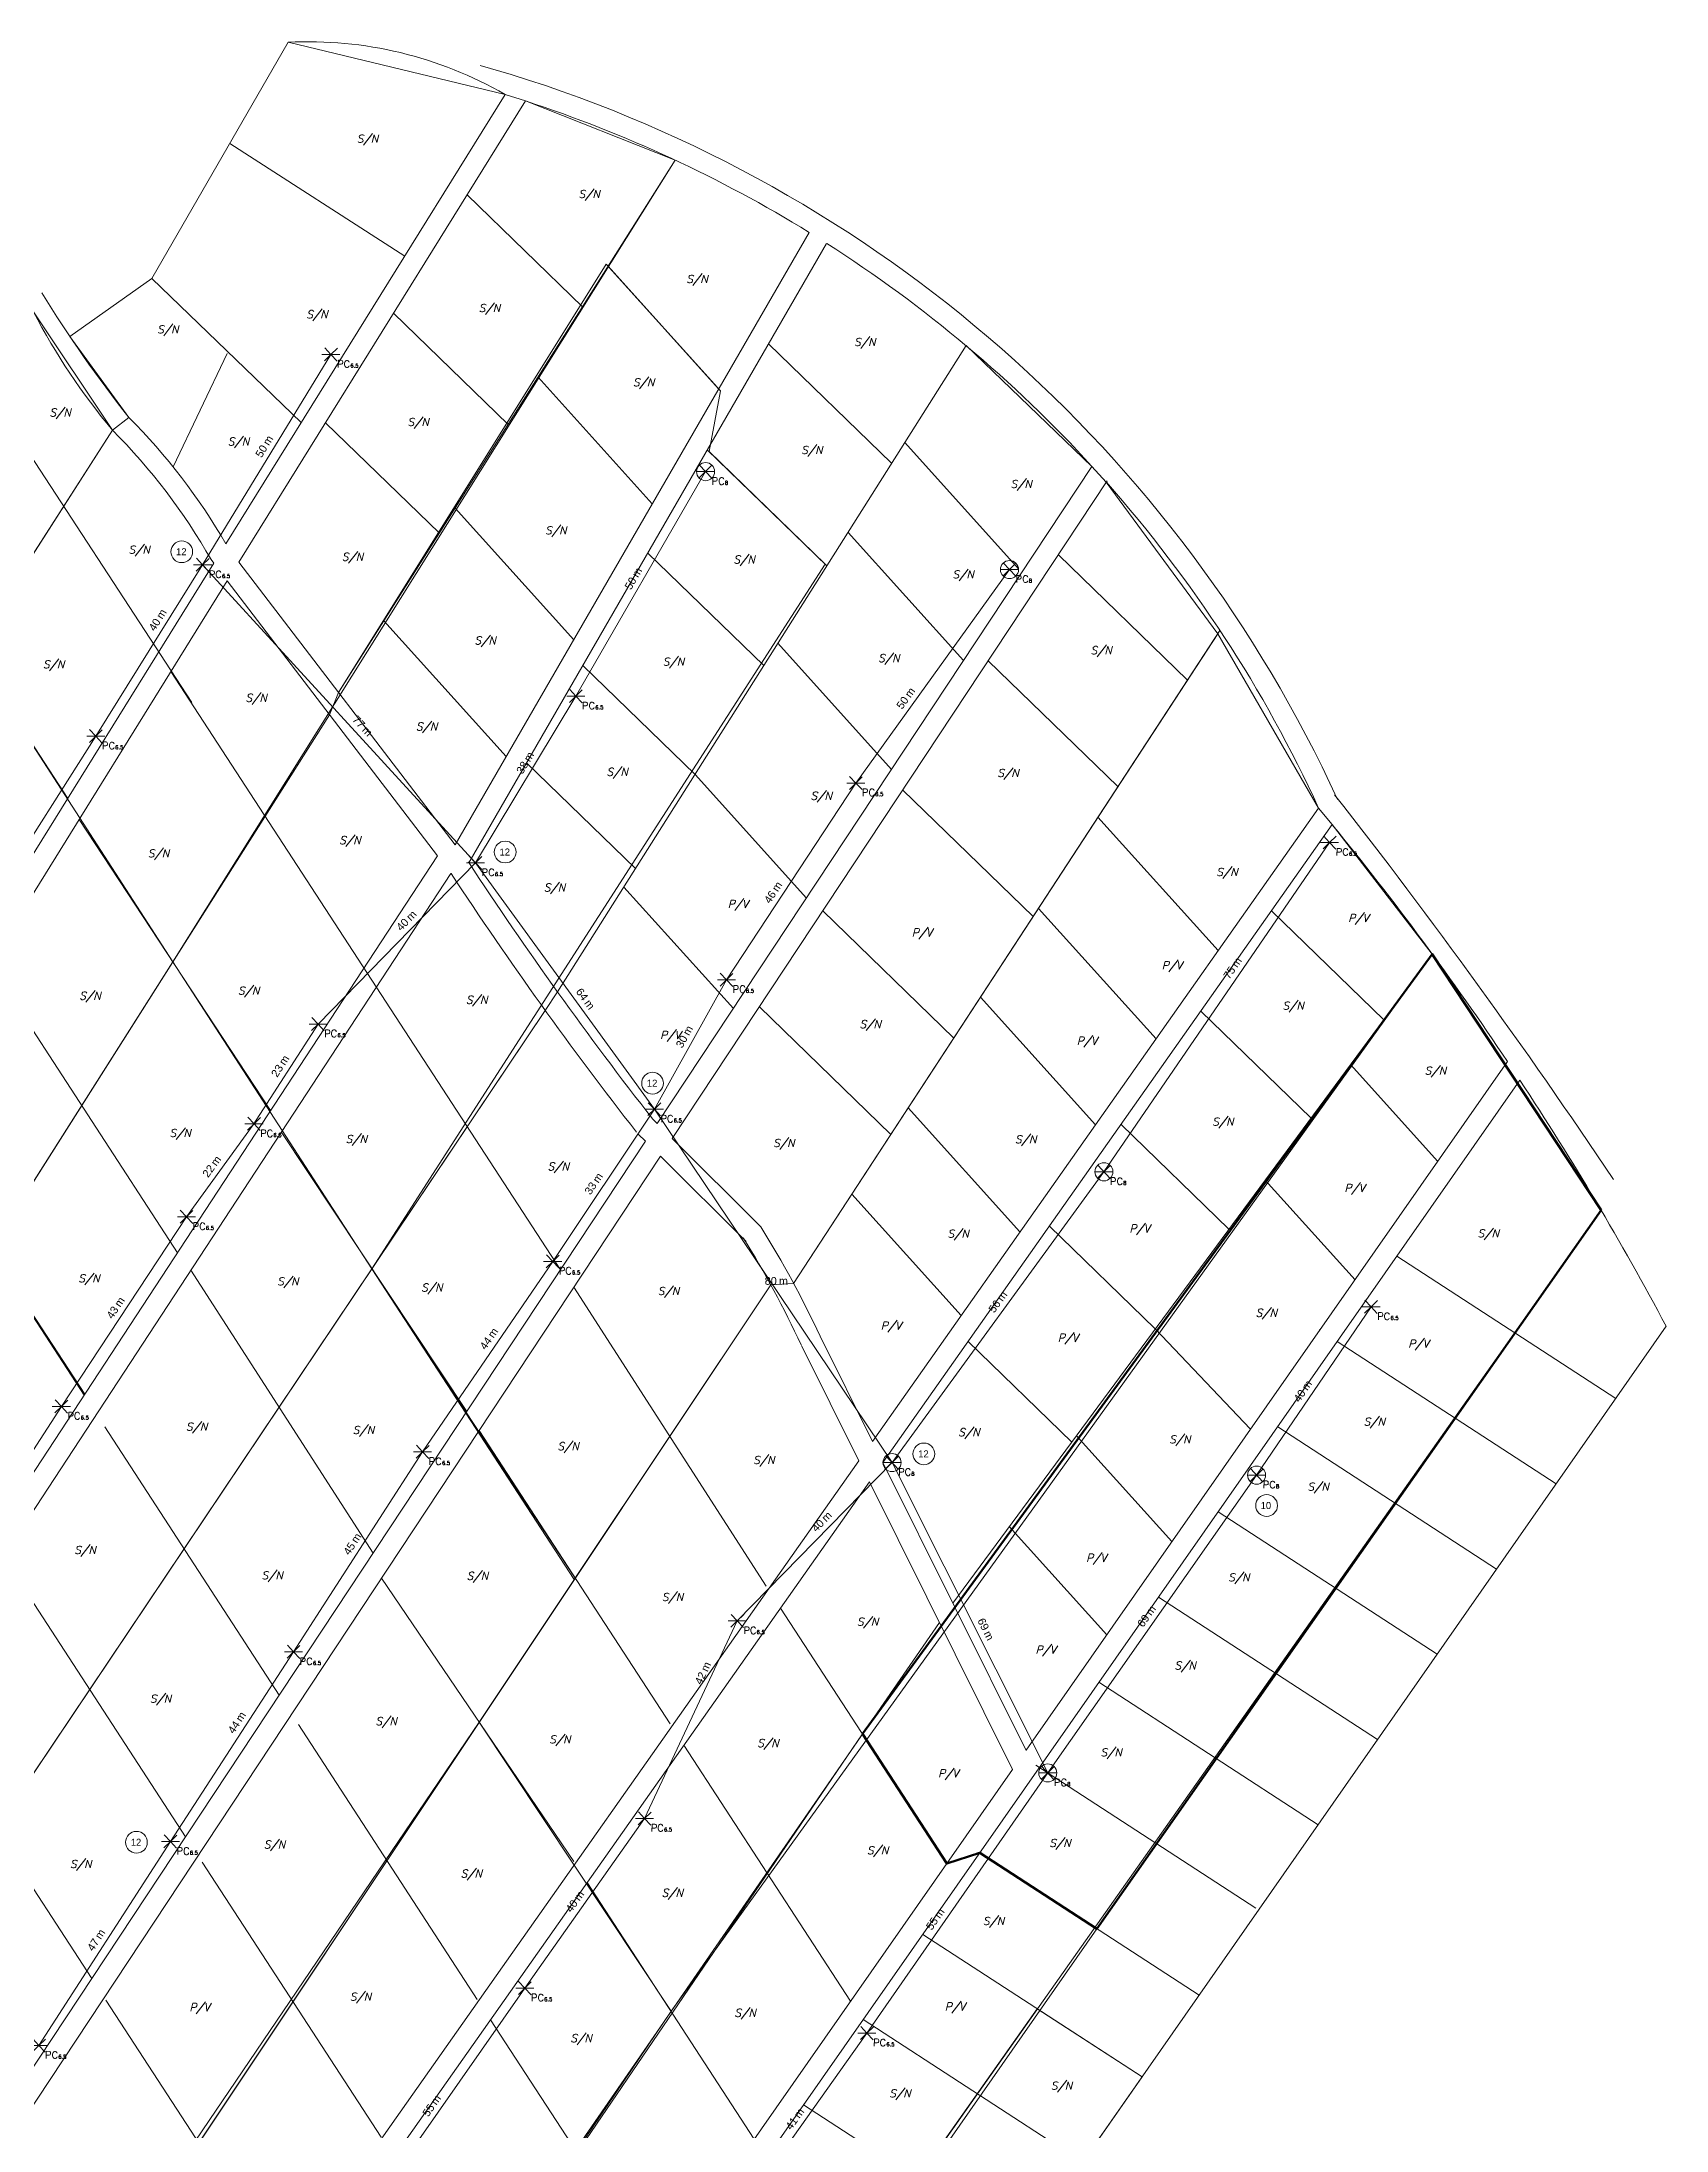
# Model space of a CAD drawing. Header units: metres. Extents: x 276196 to 280123, y 1482787 to 1490589.
# Drawn here: x 279278.9 to 279591.5, y 1488385 to 1488787.1 of the extents above; entities that cross this region are included whole.
import ezdxf
from ezdxf.enums import TextEntityAlignment as Align

# ---------------------------------------------------------------- set-up
doc = ezdxf.new("R2010")
doc.units = ezdxf.units.M
for name, color, linetype, lineweight in [('_ADDRESSDIBUJO', 7, 'Continuous', 0), ('_HOUSECOUNT', 7, 'Continuous', 0), ('_LOTLINE', 9, 'Continuous', 0), ('_MICROZONES', 2, 'Continuous', 0), ('_POLEPED', 7, 'Continuous', 0), ('_STRAND', 3, 'Continuous', 0), ('_STRANDDISTANCE', 3, 'Continuous', 0)]:
    doc.layers.add(name, color=color, linetype=linetype, lineweight=lineweight)
doc.styles.add('Address', font='ITALICS.shx', dxfattribs={"height": 1.5})
doc.styles.add('ROMANS', font='romans.shx', dxfattribs={"height": 0.2})
doc.styles.get("Standard").update_dxf_attribs({"font": 'arial.ttf'})
doc.styles.add('StrandDistance0', font='ENGINEERING.shx', dxfattribs={"height": 1.5})
doc.styles.add('Style-ENGINEERING', font='ENGINEERING.shx')

# ---------------------------------------------------------------- blocks, each defined once
blk = doc.blocks.new('PC8_N')
at = {"layer": '_POLEPED', "color": 1}
for p, q in [((-1.24, -1.22), (1.24, 1.22)), ((-1.19, 1.27), (1.19, -1.27)), ((-1.74, 0), (1.74, 0))]:
    blk.add_line(p, q, dxfattribs=at)
blk.add_circle((0, 0), 1.74, dxfattribs=at)
at = {"layer": '_POLEPED', "linetype": 'Continuous', "style": 'ROMANS'}
for s, height, p in [('PC', 1.391, (1.18, -2.51)), ('8', 0.732, (3.72, -2.51))]:
    blk.add_text(s, height=height, rotation=359.6478, dxfattribs=at).set_placement(p)
blk = doc.blocks.new('PC6.5')
at = {"layer": '_POLEPED', "color": 1}
for p, q in [((-1.74, 0), (0, 0)), ((-1.24, -1.22), (0, 0)), ((-1.19, 1.27), (0, 0)), ((0, 0), (1.24, 1.22)), ((0, 0), (1.74, 0)), ((0, 0), (1.19, -1.27))]:
    blk.add_line(p, q, dxfattribs=at)
at = {"layer": '_POLEPED', "linetype": 'Continuous', "attachment_point": 7, "rotation": 359.6478, "line_spacing_factor": 0.72, "style": 'StrandDistance0'}
for s, insert, char_height in [('\\Fromans;PC', (1.18, -2.51), 1.3914), ('\\Fromans;6.5', (3.72, -2.51), 0.7317)]:
    blk.add_mtext(s, dxfattribs=dict(at, insert=insert, char_height=char_height))
blk = doc.blocks.new('SN')
at = {"layer": '_ADDRESSDIBUJO', "color": 7, "linetype": 'Continuous', "lineweight": 0, "style": 'Address'}
blk.add_text('S/N', height=1.5, dxfattribs=at).set_placement((2, 0), align=Align.CENTER)
blk = doc.blocks.new('PV')
at = {"layer": '_ADDRESSDIBUJO', "color": 7, "linetype": 'Continuous', "lineweight": 0, "style": 'Address'}
blk.add_text('P/V', height=1.5, dxfattribs=at).set_placement((2.09, 0.23), align=Align.CENTER)
blk = doc.blocks.new('HCRES_12')
at = {"layer": '_HOUSECOUNT', "color": 1, "linetype": 'Continuous', "lineweight": 0}
blk.add_ellipse((0, 0), major_axis=(-1.48, 1.48), ratio=1, start_param=3.926991, end_param=10.210176, dxfattribs=at)
at = {"layer": '_HOUSECOUNT', "color": 7, "linetype": 'Continuous', "lineweight": 0, "style": 'Style-ENGINEERING'}
blk.add_text('12', height=1.35, dxfattribs=at).set_placement((-0.08, 0), align=Align.MIDDLE_CENTER)
blk = doc.blocks.new('LONGITUD_RED')
at = {"layer": '_STRANDDISTANCE'}
blk.add_text('m', height=1.5, dxfattribs=at).set_placement((1.57, 0))
at = {"layer": '_STRANDDISTANCE', "flags": 4}
blk.add_attdef('?', text='', height=1.5, dxfattribs=at).set_placement((1.17, 0), align=Align.RIGHT)
blk = doc.blocks.new('HCRES_10')
at = {"layer": '_HOUSECOUNT', "color": 1, "linetype": 'Continuous', "lineweight": 0}
blk.add_circle((0.14, 0), 2.1, dxfattribs=at)
at = {"layer": '_HOUSECOUNT', "color": 7, "linetype": 'Continuous', "lineweight": 0, "style": 'Style-ENGINEERING'}
blk.add_text('10', height=1.35, dxfattribs=at).set_placement((0, 0), align=Align.MIDDLE_CENTER)

msp = doc.modelspace()

# ---------------------------------------------------------------- linework, layer by layer
at = {"layer": '_LOTLINE', "color": 9}
for p, q in [((279300.05, 1488741.49), (279326.31, 1488786.97)), ((279369.22, 1488780.75), (279363.22, 1488782.52)), ((279314.32, 1488690.41), (279368.04, 1488776.92)), ((279316.81, 1488686.85), (279371.97, 1488775.67)), ((279368.04, 1488776.92), (279366.88, 1488775.06)), ((279348.72, 1488745.81), (279315.05, 1488767.46)), ((279336, 1488661.78), (279400.78, 1488764.27)), ((279360.75, 1488757.61), (279382.95, 1488736.06)), ((279358.45, 1488632.45), (279426.53, 1488750.37)), ((279361.08, 1488629), (279429.92, 1488748.24)), ((279409.14, 1488720.25), (279387.88, 1488743.86)), ((279300.05, 1488741.49), (279284.28, 1488730.32)), ((279328.82, 1488713.77), (279300.05, 1488741.49)), ((279346.59, 1488734.8), (279368.63, 1488713.4)), ((279304.14, 1488705.24), (279314.59, 1488727.07)), ((279378.14, 1488604.12), (279456.74, 1488728.56)), ((279418.75, 1488728.89), (279442.43, 1488705.91)), ((279265.45, 1488724.67), (279307.76, 1488659.84)), ((279396.36, 1488698.11), (279374.38, 1488722.5)), ((279158.6, 1488503.38), (279292.49, 1488712.27)), ((279333.49, 1488713.71), (279355.39, 1488692.45)), ((279406.96, 1488708.47), (279429.96, 1488686.15)), ((279466.84, 1488685.59), (279444.95, 1488709.89)), ((279397.32, 1488578.77), (279480.98, 1488705.32)), ((279400.21, 1488575.89), (279483.91, 1488702.51)), ((279247.93, 1488696.59), (279283.87, 1488641.38)), ((279381.24, 1488671.93), (279358.43, 1488697.26)), ((279456.27, 1488667.94), (279434.04, 1488692.61)), ((279178.85, 1488472.25), (279311.99, 1488686.67)), ((279311.99, 1488686.67), (279311.46, 1488687.37)), ((279358.45, 1488632.45), (279316.81, 1488686.85)), ((279395.5, 1488688.62), (279417.83, 1488666.95)), ((279474.52, 1488688.3), (279499.38, 1488664.17)), ((279181.26, 1488468.55), (279314.59, 1488683.27)), ((279355.06, 1488630.32), (279314.59, 1488683.27)), ((279368.27, 1488649.45), (279344.73, 1488675.59)), ((279442.41, 1488646.98), (279420.55, 1488671.25)), ((279423.57, 1488548.02), (279505.61, 1488673.72)), ((279303.75, 1488665.82), (279344.22, 1488603.62)), ((279383.01, 1488666.98), (279404.6, 1488646.02)), ((279461.03, 1488667.89), (279485.99, 1488643.66)), ((279334.28, 1488657.5), (279198.06, 1488442.73)), ((279372.18, 1488648.24), (279393.15, 1488627.89)), ((279426.03, 1488622.21), (279404.59, 1488646)), ((279444.56, 1488642.98), (279469.65, 1488618.63)), ((279438.74, 1488517.59), (279524.59, 1488639.54)), ((279505.25, 1488612.08), (279482.13, 1488637.75)), ((279286.06, 1488637.32), (279322.93, 1488581.28)), ((279440.76, 1488513.52), (279527.22, 1488636.34)), ((279215.05, 1488416.62), (279355.06, 1488630.32)), ((279217.43, 1488412.96), (279357.63, 1488626.95)), ((279357.81, 1488626.71), (279357.63, 1488626.95)), ((279411.97, 1488600.94), (279390.9, 1488624.33)), ((279429.18, 1488619.72), (279454.39, 1488595.25)), ((279493.31, 1488595.1), (279470.69, 1488620.21)), ((279515.54, 1488619.73), (279537.13, 1488598.78)), ((279268.82, 1488609.55), (279304.99, 1488553.9)), ((279454.21, 1488486.48), (279546.47, 1488611.43)), ((279344.22, 1488603.62), (279378.7, 1488550.62)), ((279481.66, 1488578.57), (279459.54, 1488603.13)), ((279233.44, 1488388.34), (279375.76, 1488600.58)), ((279416.99, 1488601.27), (279442.29, 1488576.71)), ((279501.93, 1488600.41), (279523.14, 1488579.83)), ((279468.31, 1488458.13), (279560.96, 1488590.71)), ((279547.55, 1488571.51), (279530.76, 1488590.15)), ((279325.51, 1488246.83), (279563.34, 1488587.13)), ((279251.38, 1488581.47), (279287.15, 1488526.67)), ((279467.13, 1488557.93), (279445.62, 1488581.81)), ((279397.32, 1488578.77), (279396.48, 1488579.61)), ((279486.57, 1488578.59), (279507.34, 1488558.43)), ((279252.28, 1488359.39), (279395.07, 1488575.37)), ((279254.51, 1488576.48), (279287.03, 1488526.49)), ((279324.95, 1488577.18), (279360.66, 1488523.33)), ((279395.07, 1488575.37), (279393.66, 1488576.77)), ((279417.24, 1488558.91), (279400.21, 1488575.89)), ((279254.66, 1488355.73), (279397.96, 1488572.49)), ((279414.42, 1488556.08), (279397.96, 1488572.49)), ((279531.61, 1488548.71), (279514.33, 1488567.89)), ((279340.37, 1488223.98), (279578.95, 1488562.11)), ((279455.82, 1488541.86), (279434.78, 1488565.21)), ((279472.79, 1488559.02), (279493.17, 1488539.24)), ((279307.58, 1488550.55), (279342.63, 1488496.05)), ((279419.16, 1488547.75), (279272.73, 1488327.95)), ((279381.29, 1488547.28), (279418.31, 1488489.74)), ((279355.89, 1488202.23), (279591.49, 1488539.77)), ((279438.74, 1488517.59), (279428.65, 1488537.87)), ((279511.5, 1488519.93), (279493.17, 1488539.24)), ((279436.12, 1488513.87), (279425.07, 1488536.09)), ((279457.16, 1488536.82), (279477.1, 1488517.47)), ((279291, 1488520.39), (279324.59, 1488468.76)), ((279363.04, 1488519.68), (279399.78, 1488463.22)), ((279496.38, 1488498.3), (279478, 1488518.7)), ((279288.34, 1488303.96), (279436.12, 1488513.87)), ((279468.33, 1488458.09), (279440.76, 1488513.52)), ((279290.69, 1488300.35), (279438.14, 1488509.8)), ((279465.7, 1488454.4), (279438.14, 1488509.8)), ((279483.84, 1488480.35), (279465.07, 1488501.19)), ((279272.46, 1488493.87), (279306.55, 1488441.48)), ((279344.27, 1488491.29), (279381.24, 1488436.69)), ((279421.05, 1488485.52), (279453.06, 1488436.32)), ((279307.7, 1488274.19), (279451.62, 1488482.7)), ((279253.93, 1488467.35), (279288.51, 1488414.19)), ((279328.28, 1488463.09), (279362.7, 1488410.17)), ((279402.45, 1488459.1), (279434.53, 1488409.8)), ((279323.16, 1488250.44), (279465.7, 1488454.4)), ((279309.74, 1488436.56), (279344.17, 1488383.65)), ((279383.85, 1488432.68), (279415.99, 1488383.28)), ((279291.21, 1488410.04), (279325.63, 1488357.13)), ((279365.25, 1488406.26), (279397.46, 1488356.76))]:
    msp.add_line(p, q, dxfattribs=at)
at = {"layer": '_LOTLINE', "color": 9, "extrusion": (1.02664e-16, -6.67659e-17, -1)}
for p, q in [((279581.77, 1488525.84), (279539.65, 1488553.23)), ((279524.83, 1488539.01), (279524.7, 1488539.09)), ((279570.31, 1488509.43), (279528.19, 1488536.83)), ((279558.86, 1488493.02), (279516.72, 1488520.42)), ((279547.41, 1488476.61), (279505.26, 1488504.02)), ((279535.95, 1488460.2), (279493.8, 1488487.62)), ((279524.5, 1488443.79), (279482.33, 1488471.22)), ((279512.5, 1488427.74), (279470.18, 1488455.26)), ((279501.59, 1488410.98), (279459.28, 1488438.49)), ((279490.61, 1488395.23), (279448.41, 1488422.68)), ((279479.15, 1488378.83), (279436.94, 1488406.27)), ((279467.7, 1488362.42), (279425.48, 1488389.87))]:
    msp.add_line(p, q, dxfattribs=at)
at = {"layer": '_LOTLINE', "color": 9}
for centre, radius, start, end in [((279330.19, 1488711.38), 75.69, 60, 92.9409), ((279292.63, 1488533.1), 259.22, 24.6487, 72.8136), ((279292.63, 1488533.1), 255.22, 58.3537, 71.8874), ((279292.63, 1488533.1), 255.22, 42.4377, 57.4551), ((279488.42, 1488867.2), 245.78, 211.5145, 218.3375), ((279394.29, 1488796.71), 132.26, 207.7886, 219.6703), ((279210.91, 1488630.35), 119.58, 30.1485, 44.8895), ((279209.77, 1488629.6), 116.95, 29.5985, 44.9828), ((279292.63, 1488533.1), 255.22, 24.6487, 41.5099), ((278546.4, 1487874.52), 1245.82, 33.82664, 38.03303), ((279063.08, 1488257.78), 598.94, 33.77005, 39.20037), ((279978.04, 1489033.83), 741.92, 213.25766, 217.99087), ((279978.04, 1489033.83), 737.92, 213.25766, 217.99087), ((279063.08, 1488257.78), 598.94, 28.08653, 33.35883), ((279253.55, 1488456.57), 193.05, 24.906, 32.015), ((279253.55, 1488456.57), 189.05, 24.906, 32.015)]:
    msp.add_arc(centre, radius, start, end, dxfattribs=at)
at = {"layer": '_MICROZONES'}
for points in [[(279292.49, 1488712.27), (279265.31, 1488669.88), (279304.1, 1488609.91), (279400.78, 1488764.27), (279371.97, 1488775.67), (279368.04, 1488776.92), (279326.31, 1488786.97), (279300.05, 1488741.49), (279284.28, 1488730.32), (279295.63, 1488714.75)], [(279304.1, 1488609.91), (279342.42, 1488550.85), (279429.62, 1488686.48), (279407.29, 1488708.15), (279409.5, 1488719.86), (279387.52, 1488744.25), (279336, 1488661.78), (279334.28, 1488657.5)], [(279158.6, 1488503.38), (279292.49, 1488712.27), (279277.28, 1488735.04), (279272.03, 1488735.2), (279222.33, 1488655.58), (279197.13, 1488665.51), (279190.86, 1488654.66), (279141.14, 1488690.62), (279087.38, 1488610.71)], [(279342.42, 1488550.85), (279381.31, 1488491.04), (279419.16, 1488547.75), (279423.57, 1488548.02), (279505.21, 1488673.1), (279483.74, 1488702.25), (279480.98, 1488705.32), (279456.74, 1488728.56), (279378.14, 1488604.12), (279375.76, 1488600.58)], [(279198.06, 1488442.73), (279304.1, 1488609.91), (279265.31, 1488669.88), (279158.6, 1488503.38)], [(279363.06, 1488463.54), (279399.98, 1488407.89), (279546.47, 1488611.43), (279527.22, 1488636.34), (279524.59, 1488639.54), (279505.21, 1488673.1), (279423.57, 1488548.02), (279419.16, 1488547.75)], [(279233.44, 1488388.34), (279342.42, 1488550.85), (279304.1, 1488609.91), (279198.06, 1488442.73)], [(279272.73, 1488327.95), (279381.53, 1488491.26), (279342.42, 1488550.85), (279233.44, 1488388.34)], [(279286.64, 1488240.18), (279249.9, 1488296.65), (279363.06, 1488463.54), (279399.98, 1488407.89)], [(279345.28, 1488326.94), (279360.39, 1488303.71), (279368.16, 1488307.86), (279390.81, 1488293.13), (279481.9, 1488423.78), (279481.9, 1488423.78), (279459.28, 1488438.49), (279453.06, 1488436.32), (279436.83, 1488461.27), (279436.83, 1488461.27), (279436.83, 1488461.27)], [(279376.12, 1488231.12), (279490.61, 1488395.23), (279470.45, 1488408.34), (279355.07, 1488244.8)]]:
    msp.add_lwpolyline(points, close=True, dxfattribs=at)
at = {"layer": '_MICROZONES', "lineweight": 70}
msp.add_lwpolyline([(279436.83, 1488461.27), (279453.06, 1488436.32), (279459.41, 1488438.41), (279481.9, 1488423.78), (279578.95, 1488562.11), (279546.47, 1488611.43)], close=True, dxfattribs=at)
at = {"layer": '_STRAND'}
for p, q in [((279309.84, 1488686.36), (279334.53, 1488726.86)), ((279381.66, 1488661.07), (279406.62, 1488704.3)), ((279289.28, 1488653.38), (279309.84, 1488686.36)), ((279362.35, 1488628.98), (279309.84, 1488686.36)), ((279435.54, 1488644.35), (279465.11, 1488685.45)), ((279362.35, 1488628.98), (279381.66, 1488661.07)), ((279255.18, 1488599.67), (279289.28, 1488653.38)), ((279410.65, 1488606.48), (279435.54, 1488644.35)), ((279483.27, 1488569.5), (279526.71, 1488632.89)), ((279332.05, 1488597.94), (279362.35, 1488628.98)), ((279396.77, 1488581.54), (279362.35, 1488628.98)), ((279396.77, 1488581.54), (279410.65, 1488606.48)), ((279319.54, 1488578.53), (279332.05, 1488597.94)), ((279396.77, 1488581.54), (279377.2, 1488552.26)), ((279442.5, 1488513.52), (279396.77, 1488581.54)), ((279306.73, 1488560.84), (279319.54, 1488578.53)), ((279442.5, 1488513.52), (279483.27, 1488569.5)), ((279282.65, 1488524.33), (279306.73, 1488560.84)), ((279377.2, 1488552.26), (279352.16, 1488515.59)), ((279512.66, 1488511.1), (279534.69, 1488543.51)), ((279259.29, 1488488.19), (279282.65, 1488524.33)), ((279352.16, 1488515.59), (279327.33, 1488477.08)), ((279412.73, 1488483.03), (279442.5, 1488513.52)), ((279472.48, 1488453.77), (279442.5, 1488513.52)), ((279472.48, 1488453.77), (279512.66, 1488511.1)), ((279394.89, 1488445.01), (279412.73, 1488483.03)), ((279327.33, 1488477.08), (279303.64, 1488440.55)), ((279437.68, 1488403.67), (279472.48, 1488453.77)), ((279371.84, 1488412.33), (279394.89, 1488445.01)), ((279303.64, 1488440.55), (279278.33, 1488401.29)), ((279340.33, 1488367.21), (279371.84, 1488412.33)), ((279413.8, 1488370.1), (279437.68, 1488403.67))]:
    msp.add_line(p, q, dxfattribs=at)

# ---------------------------------------------------------------- block references
at = {"layer": '_ADDRESSDIBUJO'}
for name, p in [('SN', (279382.22, 1488756.99)), ('SN', (279329.83, 1488733.86)), ('SN', (279363.02, 1488735.04)), ('SN', (279301.13, 1488730.95)), ('SN', (279280.42, 1488714.94)), ('SN', (279349.3, 1488713.1)), ('SN', (279314.72, 1488709.36)), ('SN', (279465.36, 1488701.18)), ('SN', (279295.63, 1488688.53)), ('SN', (279336.68, 1488687.16)), ('SN', (279454.18, 1488683.77)), ('SN', (279480.76, 1488669.17)), ('SN', (279279.16, 1488666.47)), ('SN', (279439.88, 1488667.65)), ('SN', (279318.13, 1488660)), ('SN', (279462.82, 1488645.52)), ('SN', (279426.88, 1488641.14)), ('SN', (279336.18, 1488632.6)), ('SN', (279299.33, 1488630.07)), ('SN', (279504.95, 1488626.48)), ('PV', (279410.77, 1488620.09)), ('PV', (279530.17, 1488617.39)), ('PV', (279446.19, 1488614.59)), ('PV', (279494.3, 1488608.29)), ('SN', (279286.16, 1488602.64)), ('SN', (279316.69, 1488603.64)), ('SN', (279360.57, 1488601.86)), ('SN', (279517.69, 1488600.75)), ('SN', (279436.31, 1488597.18)), ('PV', (279397.77, 1488594.88)), ('PV', (279477.92, 1488593.74)), ('SN', (279545.06, 1488588.21)), ('SN', (279303.52, 1488576.21)), ('SN', (279504.17, 1488578.4)), ('SN', (279337.41, 1488575.08)), ('SN', (279419.67, 1488574.3)), ('SN', (279466.22, 1488575.02)), ('SN', (279376.28, 1488569.78)), ('PV', (279529.44, 1488565.42)), ('SN', (279453.23, 1488556.83)), ('PV', (279488.06, 1488557.61)), ('SN', (279555.24, 1488556.89)), ('SN', (279285.96, 1488548.23)), ('SN', (279324.24, 1488547.65)), ('SN', (279351.94, 1488546.47)), ('SN', (279512.53, 1488541.6)), ('PV', (279440.23, 1488538.9)), ('PV', (279474.28, 1488536.56)), ('PV', (279541.73, 1488535.45)), ('SN', (279306.68, 1488519.67)), ('SN', (279533.31, 1488520.66)), ('SN', (279338.77, 1488519.04)), ('SN', (279378.16, 1488515.92)), ('SN', (279455.3, 1488518.62)), ('SN', (279495.88, 1488517.26)), ('SN', (279522.49, 1488508.12)), ('SN', (279285.2, 1488495.93)), ('PV', (279479.73, 1488494.19)), ('SN', (279321.22, 1488491.06)), ('SN', (279360.7, 1488490.96)), ('SN', (279507.25, 1488490.67)), ('SN', (279398.25, 1488486.9)), ('SN', (279435.8, 1488482.13)), ('PV', (279470, 1488476.52)), ('SN', (279496.92, 1488473.7)), ('SN', (279299.74, 1488467.32)), ('SN', (279343.14, 1488462.98)), ('SN', (279376.58, 1488459.47)), ('SN', (279416.62, 1488458.76)), ('SN', (279482.66, 1488456.98)), ('PV', (279451.25, 1488452.7)), ('SN', (279321.66, 1488439.24)), ('SN', (279472.82, 1488439.53)), ('SN', (279284.37, 1488435.5)), ('SN', (279437.73, 1488438.11)), ('SN', (279359.54, 1488433.65)), ('SN', (279398.22, 1488429.93)), ('SN', (279460.04, 1488424.53)), ('PV', (279307.15, 1488407.68)), ('SN', (279338.21, 1488409.95)), ('SN', (279412.22, 1488406.83)), ('PV', (279452.54, 1488407.81)), ('SN', (279380.66, 1488401.95)), ('SN', (279442.02, 1488391.33)), ('SN', (279473.12, 1488392.8))]:
    msp.add_blockref(name, p, dxfattribs=at)
at = {"layer": '_HOUSECOUNT', "zscale": 0.001}
for p in [(279305.81, 1488688.88), (279396.42, 1488586.56), (279297.1, 1488440.41)]:
    msp.add_blockref('HCRES_12', p, dxfattribs=at)
at = {"layer": '_HOUSECOUNT', "lineweight": 70, "zscale": 0.001}
for name, p in [('HCRES_12', (279368.06, 1488631.07)), ('HCRES_12', (279448.63, 1488515.19)), ('HCRES_10', (279514.45, 1488505.25))]:
    msp.add_blockref(name, p, dxfattribs=at)
at = {"layer": '_MICROZONES', "zscale": 0.001}
for p in [(279339.55, 1488767.64), (279402.97, 1488740.64), (279435.25, 1488728.53), (279392.7, 1488720.76), (279425.06, 1488707.73), (279375.79, 1488692.26), (279412.03, 1488686.64), (279362.21, 1488671.05), (279398.43, 1488666.96), (279350.94, 1488654.49), (279387.61, 1488645.75), (279375.55, 1488623.49), (279397.47, 1488545.79), (279415.82, 1488513.26)]:
    msp.add_blockref('SN', p, dxfattribs=at)
at = {"layer": '_POLEPED'}
for name, p in [('PC6.5', (279334.53, 1488726.86)), ('PC8_N', (279406.62, 1488704.3)), ('PC6.5', (279309.84, 1488686.36)), ('PC8_N', (279465.11, 1488685.45)), ('PC6.5', (279381.66, 1488661.07)), ('PC6.5', (279289.28, 1488653.38)), ('PC6.5', (279435.54, 1488644.35)), ('PC6.5', (279526.71, 1488632.89)), ('PC6.5', (279362.35, 1488628.98)), ('PC6.5', (279410.65, 1488606.48)), ('PC6.5', (279332.05, 1488597.94)), ('PC6.5', (279396.77, 1488581.54)), ('PC6.5', (279319.73, 1488578.72)), ('PC8_N', (279483.27, 1488569.5)), ('PC6.5', (279306.73, 1488560.84)), ('PC6.5', (279377.2, 1488552.26)), ('PC6.5', (279534.69, 1488543.51)), ('PC6.5', (279282.65, 1488524.33)), ('PC6.5', (279352.16, 1488515.59)), ('PC8_N', (279442.5, 1488513.52)), ('PC8_N', (279512.66, 1488511.1)), ('PC6.5', (279412.73, 1488483.03)), ('PC6.5', (279327.33, 1488477.08)), ('PC8_N', (279472.48, 1488453.77)), ('PC6.5', (279394.89, 1488445.01)), ('PC6.5', (279303.64, 1488440.55)), ('PC6.5', (279371.84, 1488412.33)), ('PC6.5', (279437.68, 1488403.67)), ('PC6.5', (279278.33, 1488401.29))]:
    msp.add_blockref(name, p, dxfattribs=at)
at = {"layer": '_STRANDDISTANCE'}
ref = msp.add_blockref('LONGITUD_RED', (279321.78, 1488707.86), dxfattribs=dict(at, rotation=58.63501502315994))
ref.add_attrib('?', '50', dxfattribs={"height": 1.5, "rotation": 58.635}).set_placement((279322.38, 1488708.85), align=Align.RIGHT)
ref = msp.add_blockref('LONGITUD_RED', (279392.84, 1488682.42), dxfattribs=dict(at, rotation=60.00000002346947))
ref.add_attrib('?', '50', dxfattribs={"height": 1.5, "rotation": 60}).set_placement((279393.42, 1488683.43), align=Align.RIGHT)
ref = msp.add_blockref('LONGITUD_RED', (279301.24, 1488674.44), dxfattribs=dict(at, rotation=58.06530541454165))
ref.add_attrib('?', '40', dxfattribs={"height": 1.5, "rotation": 58.0653}).set_placement((279301.85, 1488675.43), align=Align.RIGHT)
ref = msp.add_blockref('LONGITUD_RED', (279445.12, 1488659.38), dxfattribs=dict(at, rotation=54.26794716064764))
ref.add_attrib('?', '50', dxfattribs={"height": 1.5, "rotation": 54.2679}).set_placement((279445.8, 1488660.32), align=Align.RIGHT)
ref = msp.add_blockref('LONGITUD_RED', (279339.34, 1488655.61), dxfattribs=dict(at, rotation=312.4633015849097))
ref.add_attrib('?', '77', dxfattribs={"height": 1.5, "rotation": 312.4633}).set_placement((279340.12, 1488654.75), align=Align.RIGHT)
ref = msp.add_blockref('LONGITUD_RED', (279371.99, 1488646.95), dxfattribs=dict(at, rotation=58.95368158922689))
ref.add_attrib('?', '38', dxfattribs={"height": 1.5, "rotation": 58.9537}).set_placement((279372.59, 1488647.94), align=Align.RIGHT)
ref = msp.add_blockref('LONGITUD_RED', (279419.65, 1488621.99), dxfattribs=dict(at, rotation=56.6800291251671))
ref.add_attrib('?', '46', dxfattribs={"height": 1.5, "rotation": 56.68}).set_placement((279420.29, 1488622.96), align=Align.RIGHT)
ref = msp.add_blockref('LONGITUD_RED', (279348.84, 1488616.58), dxfattribs=dict(at, rotation=45.69348681763099))
ref.add_attrib('?', '40', dxfattribs={"height": 1.5, "rotation": 45.6935}).set_placement((279349.65, 1488617.41), align=Align.RIGHT)
ref = msp.add_blockref('LONGITUD_RED', (279508.04, 1488607.41), dxfattribs=dict(at, rotation=55.57463107545868))
ref.add_attrib('?', '75', dxfattribs={"height": 1.5, "rotation": 55.5746}).set_placement((279508.7, 1488608.37), align=Align.RIGHT)
ref = msp.add_blockref('LONGITUD_RED', (279382.27, 1488603.24), dxfattribs=dict(at, rotation=305.9667355047308))
ref.add_attrib('?', '64', dxfattribs={"height": 1.5, "rotation": 305.9667}).set_placement((279382.95, 1488602.29), align=Align.RIGHT)
ref = msp.add_blockref('LONGITUD_RED', (279402.68, 1488594.22), dxfattribs=dict(at, rotation=60.90725725289325))
ref.add_attrib('?', '30', dxfattribs={"height": 1.5, "rotation": 60.9073}).set_placement((279403.25, 1488595.23), align=Align.RIGHT)
ref = msp.add_blockref('LONGITUD_RED', (279324.81, 1488588.56), dxfattribs=dict(at, rotation=57.2040385237545))
ref.add_attrib('?', '23', dxfattribs={"height": 1.5, "rotation": 57.204}).set_placement((279325.44, 1488589.54), align=Align.RIGHT)
ref = msp.add_blockref('LONGITUD_RED', (279311.56, 1488569.21), dxfattribs=dict(at, rotation=54.10082541721508))
ref.add_attrib('?', '22', dxfattribs={"height": 1.5, "rotation": 54.1008}).set_placement((279312.25, 1488570.16), align=Align.RIGHT)
ref = msp.add_blockref('LONGITUD_RED', (279385.12, 1488565.91), dxfattribs=dict(at, rotation=56.23730656036922))
ref.add_attrib('?', '33', dxfattribs={"height": 1.5, "rotation": 56.2373}).set_placement((279385.76, 1488566.88), align=Align.RIGHT)
ref = msp.add_blockref('LONGITUD_RED', (279419.16, 1488547.75), dxfattribs=at)
ref.add_attrib('?', '80', dxfattribs={"height": 1.5}).set_placement((279420.33, 1488547.75), align=Align.RIGHT)
ref = msp.add_blockref('LONGITUD_RED', (279293.12, 1488542.01), dxfattribs=dict(at, rotation=56.58524120657173))
ref.add_attrib('?', '43', dxfattribs={"height": 1.5, "rotation": 56.5852}).set_placement((279293.76, 1488542.99), align=Align.RIGHT)
ref = msp.add_blockref('LONGITUD_RED', (279462.84, 1488543.15), dxfattribs=dict(at, rotation=53.93390855714401))
ref.add_attrib('?', '56', dxfattribs={"height": 1.5, "rotation": 53.9339}).set_placement((279463.53, 1488544.09), align=Align.RIGHT)
ref = msp.add_blockref('LONGITUD_RED', (279364.93, 1488536.07), dxfattribs=dict(at, rotation=55.67762508113896))
ref.add_attrib('?', '44', dxfattribs={"height": 1.5, "rotation": 55.6776}).set_placement((279365.59, 1488537.03), align=Align.RIGHT)
ref = msp.add_blockref('LONGITUD_RED', (279521.56, 1488525.97), dxfattribs=dict(at, rotation=55.78898850289432))
ref.add_attrib('?', '40', dxfattribs={"height": 1.5, "rotation": 55.789}).set_placement((279522.22, 1488526.93), align=Align.RIGHT)
ref = msp.add_blockref('LONGITUD_RED', (279428.75, 1488500.87), dxfattribs=dict(at, rotation=45.69053237901677))
ref.add_attrib('?', '40', dxfattribs={"height": 1.5, "rotation": 45.6905}).set_placement((279429.57, 1488501.7), align=Align.RIGHT)
ref = msp.add_blockref('LONGITUD_RED', (279338.69, 1488496.54), dxfattribs=dict(at, rotation=57.18648709460038))
ref.add_attrib('?', '45', dxfattribs={"height": 1.5, "rotation": 57.1865}).set_placement((279339.32, 1488497.52), align=Align.RIGHT)
ref = msp.add_blockref('LONGITUD_RED', (279491.49, 1488482.64), dxfattribs=dict(at, rotation=54.97363975862967))
ref.add_attrib('?', '69', dxfattribs={"height": 1.5, "rotation": 54.9736}).set_placement((279492.16, 1488483.59), align=Align.RIGHT)
ref = msp.add_blockref('LONGITUD_RED', (279459.4, 1488482.06), dxfattribs=dict(at, rotation=296.6452383711716))
ref.add_attrib('?', '69', dxfattribs={"height": 1.5, "rotation": 296.6452}).set_placement((279459.93, 1488481.02), align=Align.RIGHT)
ref = msp.add_blockref('LONGITUD_RED', (279406.32, 1488471.71), dxfattribs=dict(at, rotation=64.86334963990286))
ref.add_attrib('?', '42', dxfattribs={"height": 1.5, "rotation": 64.8633}).set_placement((279406.81, 1488472.76), align=Align.RIGHT)
ref = msp.add_blockref('LONGITUD_RED', (279316.46, 1488462.16), dxfattribs=dict(at, rotation=57.03245306439275))
ref.add_attrib('?', '44', dxfattribs={"height": 1.5, "rotation": 57.0325}).set_placement((279317.1, 1488463.14), align=Align.RIGHT)
ref = msp.add_blockref('LONGITUD_RED', (279381.47, 1488427.71), dxfattribs=dict(at, rotation=54.80240902386326))
ref.add_attrib('?', '40', dxfattribs={"height": 1.5, "rotation": 54.8024}).set_placement((279382.14, 1488428.67), align=Align.RIGHT)
ref = msp.add_blockref('LONGITUD_RED', (279450.82, 1488424.33), dxfattribs=dict(at, rotation=55.2227829835722))
ref.add_attrib('?', '55', dxfattribs={"height": 1.5, "rotation": 55.2228}).set_placement((279451.48, 1488425.29), align=Align.RIGHT)
ref = msp.add_blockref('LONGITUD_RED', (279289.39, 1488420.29), dxfattribs=dict(at, rotation=57.19219900451249))
ref.add_attrib('?', '47', dxfattribs={"height": 1.5, "rotation": 57.1922}).set_placement((279290.02, 1488421.27), align=Align.RIGHT)
ref = msp.add_blockref('LONGITUD_RED', (279353.92, 1488388.41), dxfattribs=dict(at, rotation=55.06836402618336))
ref.add_attrib('?', '55', dxfattribs={"height": 1.5, "rotation": 55.0684}).set_placement((279354.59, 1488389.36), align=Align.RIGHT)
ref = msp.add_blockref('LONGITUD_RED', (279423.79, 1488385.86), dxfattribs=dict(at, rotation=54.56918506651937))
ref.add_attrib('?', '41', dxfattribs={"height": 1.5, "rotation": 54.5692}).set_placement((279424.46, 1488386.81), align=Align.RIGHT)

doc.saveas('drawing.dxf')
